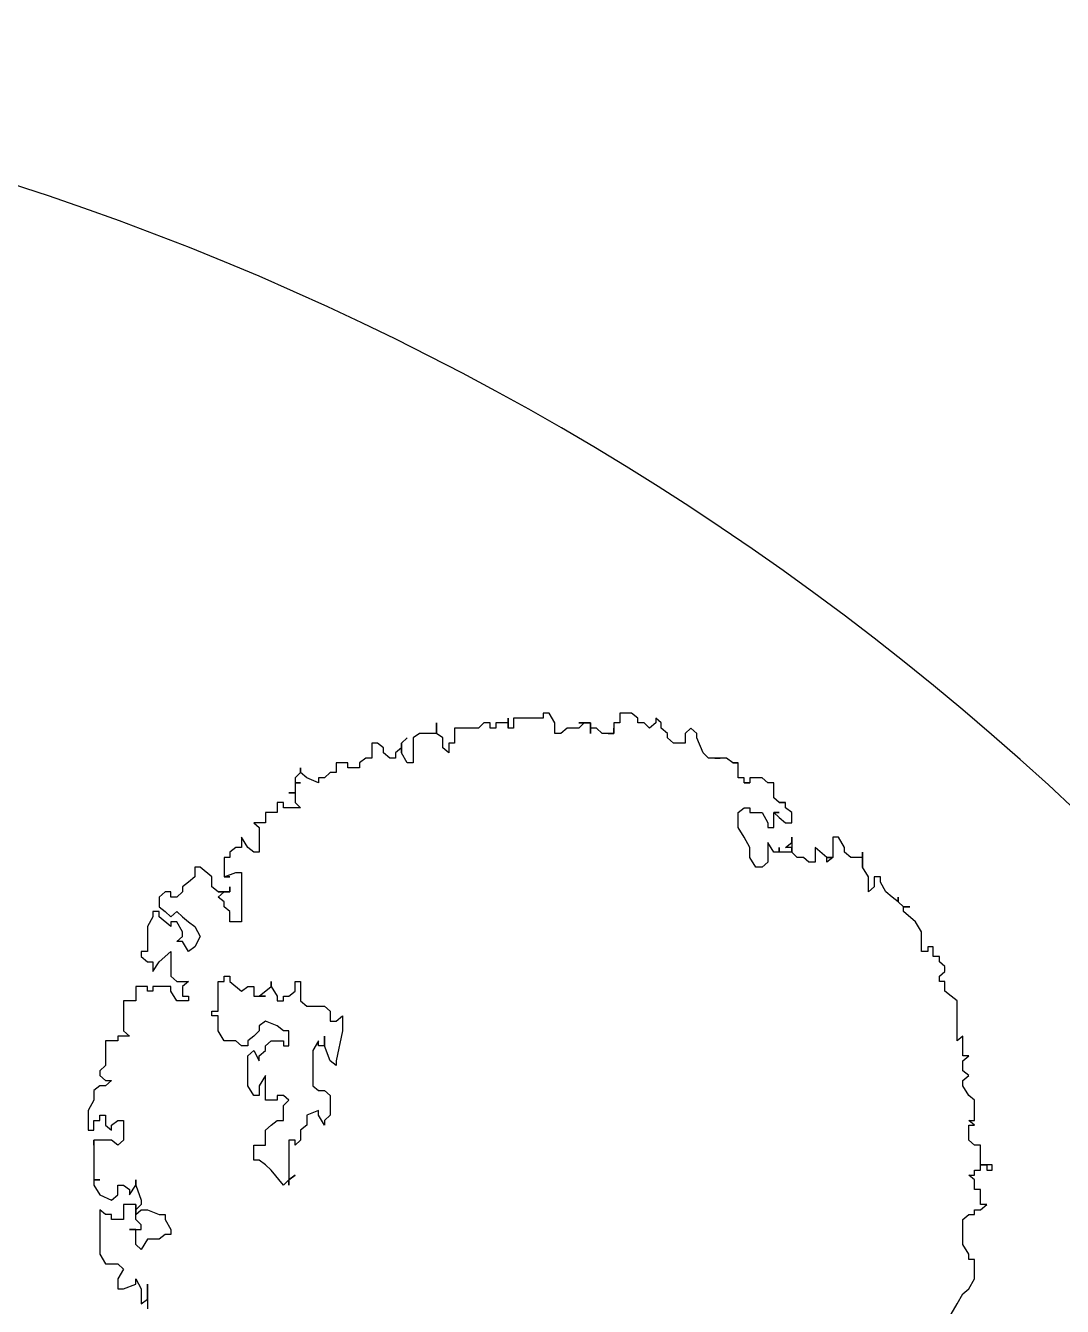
# Model space of a CAD drawing. Extents: x -30 to 1202, y 231 to 898.
# Drawn here: x 427.28 to 431.64, y 435.57 to 440.96 of the extents above; entities that cross this region are included whole.
import ezdxf

# ---------------------------------------------------------------- set-up
doc = ezdxf.new("R2010")
doc.units = 0
doc.header["$LTSCALE"] = 0.04
doc.layers.get('0').update_dxf_attribs({"linetype": 'CONTINUOUS'})
for name, color, linetype in [('CONTORXXNP----00', 255, 'CONTINUOUS'), ('PISO', 1, 'CONTINUOUS'), ('PISOS', 1, 'CONTINUOUS')]:
    doc.layers.add(name, color=color, linetype=linetype)
doc.styles.get("Standard").update_dxf_attribs({"font": 'romans.shx'})

# ---------------------------------------------------------------- blocks, each defined once
blk = doc.blocks.new('ARB3')
at = {"color": 0}
for p, q in [((0.0136, 0.4913), (0.0078, 0.4913)), ((0.0078, 0.4913), (0.0078, 0.4852)), ((0.0136, 0.4852), (0.0136, 0.4913)), ((0.0078, 0.4782), (-0.0142, 0.4782)), ((-0.0142, 0.4782), (-0.0142, 0.4713)), ((0.0078, 0.4852), (0.0078, 0.4782)), ((0.0078, 0.4782), (0.0078, 0.4852)), ((0.0078, 0.4852), (0.0136, 0.4852)), ((0.0078, 0.4852), (0.0136, 0.4852)), ((0.0136, 0.4782), (0.0078, 0.4782)), ((0.0136, 0.4713), (0.0136, 0.4782)), ((0.0523, 0.4782), (0.0355, 0.4782)), ((0.0355, 0.4782), (0.0355, 0.4713)), ((0.0581, 0.4782), (0.0523, 0.4852)), ((0.0523, 0.4852), (0.0523, 0.4782)), ((0.0581, 0.4713), (0.0581, 0.4782)), ((-0.1085, 0.4583), (-0.1143, 0.4652)), ((-0.1143, 0.4652), (-0.1143, 0.4583)), ((-0.0924, 0.4652), (-0.0975, 0.4583)), ((-0.0866, 0.4583), (-0.0924, 0.4652)), ((-0.0698, 0.4652), (-0.0807, 0.4583)), ((-0.0646, 0.4713), (-0.0698, 0.4652)), ((-0.042, 0.4713), (-0.0646, 0.4713)), ((-0.0368, 0.4713), (-0.042, 0.4652)), ((-0.042, 0.4652), (-0.042, 0.4713)), ((-0.0368, 0.4652), (-0.0368, 0.4713)), ((-0.02, 0.4652), (-0.0368, 0.4652)), ((-0.0142, 0.4713), (-0.02, 0.4652)), ((0.0194, 0.4713), (0.0136, 0.4713)), ((0.0245, 0.4713), (0.0194, 0.4652)), ((0.0194, 0.4652), (0.0194, 0.4713)), ((0.0355, 0.4713), (0.0245, 0.4713)), ((0.0633, 0.4713), (0.0581, 0.4713)), ((0.0633, 0.4652), (0.0633, 0.4713)), ((0.0691, 0.4583), (0.0633, 0.4652)), ((0.1079, 0.4652), (0.0969, 0.4583)), ((0.1137, 0.4652), (0.1079, 0.4652)), ((0.1356, 0.4713), (0.1137, 0.4713)), ((0.1137, 0.4713), (0.1137, 0.4652)), ((0.1466, 0.4652), (0.1356, 0.4713)), ((0.1524, 0.4583), (0.1466, 0.4652)), ((-0.1809, 0.4452), (-0.1867, 0.4383)), ((-0.1757, 0.4521), (-0.1809, 0.4452)), ((-0.1311, 0.4521), (-0.1757, 0.4521)), ((-0.1143, 0.4583), (-0.1363, 0.4583)), ((-0.1363, 0.4583), (-0.1311, 0.4521)), ((-0.0975, 0.4583), (-0.1085, 0.4583)), ((-0.0807, 0.4583), (-0.0866, 0.4583)), ((0.0969, 0.4583), (0.0691, 0.4583)), ((0.1634, 0.4521), (0.1524, 0.4583)), ((0.175, 0.4452), (0.1634, 0.4521)), ((-0.2196, 0.4321), (-0.2254, 0.4321)), ((-0.2254, 0.4321), (-0.2254, 0.4252)), ((-0.2144, 0.4383), (-0.2196, 0.4321)), ((-0.2086, 0.4383), (-0.2144, 0.4383)), ((-0.2035, 0.4321), (-0.2086, 0.4383)), ((-0.1976, 0.4321), (-0.2035, 0.4321)), ((-0.1867, 0.4383), (-0.1976, 0.4383)), ((-0.1976, 0.4383), (-0.1976, 0.4321)), ((-0.2254, 0.4252), (-0.2364, 0.4252)), ((-0.2364, 0.4252), (-0.2364, 0.419)), ((-0.2364, 0.419), (-0.2312, 0.419)), ((-0.2312, 0.419), (-0.2312, 0.4121)), ((-0.2642, 0.4052), (-0.2758, 0.3921)), ((-0.2532, 0.4121), (-0.2642, 0.4052)), ((-0.2312, 0.4121), (-0.2532, 0.4121)), ((-0.281, 0.3921), (-0.2868, 0.386)), ((-0.281, 0.3921), (-0.281, 0.399)), ((-0.281, 0.399), (-0.281, 0.3921)), ((-0.2758, 0.3921), (-0.281, 0.3921)), ((-0.2919, 0.3791), (-0.2978, 0.3721)), ((-0.2868, 0.386), (-0.2919, 0.386)), ((-0.2919, 0.386), (-0.2868, 0.386)), ((-0.2868, 0.386), (-0.2919, 0.3791)), ((-0.3087, 0.366), (-0.3146, 0.366)), ((-0.3146, 0.366), (-0.3146, 0.3591)), ((-0.3146, 0.3591), (-0.3036, 0.3591)), ((-0.2978, 0.3721), (-0.3087, 0.366)), ((-0.3036, 0.3591), (-0.2978, 0.3529)), ((-0.3255, 0.346), (-0.3423, 0.346)), ((-0.3423, 0.346), (-0.3365, 0.346)), ((-0.3365, 0.346), (-0.3365, 0.3329)), ((-0.3146, 0.3529), (-0.3255, 0.346)), ((-0.2978, 0.3529), (-0.3146, 0.3529)), ((-0.3365, 0.3329), (-0.3423, 0.326)), ((-0.3475, 0.326), (-0.3591, 0.3191)), ((-0.3591, 0.3191), (-0.3591, 0.3129)), ((-0.3423, 0.326), (-0.3475, 0.326)), ((-0.3591, 0.3129), (-0.3365, 0.3129)), ((-0.3365, 0.306), (-0.3475, 0.2929)), ((-0.3365, 0.3129), (-0.3365, 0.306)), ((-0.3365, 0.306), (-0.3365, 0.3129)), ((-0.3365, 0.3129), (-0.3313, 0.306)), ((-0.3313, 0.306), (-0.3365, 0.306)), ((-0.3475, 0.2929), (-0.3313, 0.2929)), ((-0.3313, 0.2929), (-0.3313, 0.286)), ((-0.3365, 0.2729), (-0.3423, 0.2668)), ((-0.3313, 0.286), (-0.3365, 0.2799)), ((-0.3365, 0.2799), (-0.3365, 0.2729)), ((-0.3921, 0.2599), (-0.3979, 0.2599)), ((-0.3979, 0.2599), (-0.3979, 0.2529)), ((-0.3979, 0.2529), (-0.3979, 0.2599)), ((-0.3979, 0.2599), (-0.3979, 0.2529)), ((-0.3869, 0.2668), (-0.3921, 0.2599)), ((-0.3753, 0.2668), (-0.3869, 0.2668)), ((-0.3811, 0.2529), (-0.3753, 0.2599)), ((-0.3753, 0.2599), (-0.3753, 0.2668)), ((-0.3533, 0.2668), (-0.3591, 0.2668)), ((-0.3591, 0.2668), (-0.3423, 0.2668)), ((-0.3475, 0.2599), (-0.3533, 0.2668)), ((-0.3423, 0.2668), (-0.3475, 0.2668)), ((-0.3475, 0.2668), (-0.3475, 0.2599)), ((-0.3423, 0.2668), (-0.3423, 0.2529)), ((-0.403, 0.2468), (-0.4198, 0.2468)), ((-0.4198, 0.2468), (-0.4198, 0.2399)), ((-0.3979, 0.2529), (-0.403, 0.2468)), ((-0.3869, 0.2468), (-0.3869, 0.2529)), ((-0.3869, 0.2529), (-0.3869, 0.2468)), ((-0.3869, 0.2468), (-0.3811, 0.2529)), ((-0.3701, 0.2468), (-0.3869, 0.2468)), ((-0.3701, 0.2399), (-0.3701, 0.2468)), ((-0.3423, 0.2468), (-0.3533, 0.2399)), ((-0.3423, 0.2529), (-0.3475, 0.2529)), ((-0.3475, 0.2529), (-0.3423, 0.2529)), ((-0.3423, 0.2529), (-0.3423, 0.2468)), ((-0.4198, 0.2399), (-0.4256, 0.2337)), ((-0.4256, 0.2337), (-0.4256, 0.2199)), ((-0.3869, 0.2337), (-0.3753, 0.2399)), ((-0.3869, 0.2199), (-0.3869, 0.2337)), ((-0.3753, 0.2399), (-0.3701, 0.2399)), ((-0.3533, 0.2399), (-0.3313, 0.2399)), ((-0.3313, 0.2399), (-0.3255, 0.2337)), ((-0.3255, 0.2337), (-0.3255, 0.2268)), ((-0.4256, 0.2199), (-0.4198, 0.2199)), ((-0.4198, 0.2199), (-0.4198, 0.2137)), ((-0.4198, 0.2137), (-0.4198, 0.2199)), ((-0.4198, 0.2199), (-0.4198, 0.2137)), ((-0.3921, 0.2137), (-0.3921, 0.2199)), ((-0.3921, 0.2199), (-0.3869, 0.2199)), ((-0.3475, 0.2199), (-0.3591, 0.2137)), ((-0.3365, 0.2199), (-0.3475, 0.2199)), ((-0.3255, 0.2268), (-0.3365, 0.2199)), ((-0.4256, 0.2068), (-0.4424, 0.2068)), ((-0.4424, 0.2068), (-0.4424, 0.2007)), ((-0.4424, 0.2007), (-0.4424, 0.2068)), ((-0.4424, 0.2068), (-0.4424, 0.2007)), ((-0.4198, 0.2137), (-0.4256, 0.2137)), ((-0.4256, 0.2137), (-0.4256, 0.2068)), ((-0.3869, 0.2068), (-0.3921, 0.2137)), ((-0.3701, 0.2068), (-0.3869, 0.2068)), ((-0.3591, 0.2137), (-0.3701, 0.2068)), ((-0.4424, 0.2007), (-0.4476, 0.1937)), ((-0.4476, 0.1937), (-0.4476, 0.1807)), ((-0.4476, 0.1807), (-0.4476, 0.1868)), ((-0.4476, 0.1868), (-0.4476, 0.1737)), ((-0.4476, 0.1737), (-0.4534, 0.1676)), ((-0.4754, 0.1607), (-0.4812, 0.1537)), ((-0.4702, 0.1607), (-0.4754, 0.1607)), ((-0.4534, 0.1676), (-0.4702, 0.1607)), ((-0.4812, 0.1537), (-0.4754, 0.1476)), ((-0.4754, 0.1476), (-0.4644, 0.1476)), ((-0.4644, 0.1476), (-0.4644, 0.1345)), ((-0.4644, 0.1345), (-0.4702, 0.1276)), ((-0.487, 0.1207), (-0.4922, 0.1145)), ((-0.4812, 0.1207), (-0.487, 0.1207)), ((-0.4754, 0.1276), (-0.4812, 0.1207)), ((-0.4702, 0.1276), (-0.4754, 0.1276)), ((-0.4922, 0.1145), (-0.487, 0.1145)), ((-0.487, 0.1145), (-0.4812, 0.1076)), ((-0.4812, 0.1076), (-0.487, 0.1015)), ((-0.487, 0.1015), (-0.487, 0.0945)), ((-0.487, 0.0945), (-0.4922, 0.0945)), ((-0.498, 0.0745), (-0.487, 0.0745)), ((-0.487, 0.0745), (-0.487, 0.0676)), ((-0.487, 0.0676), (-0.4754, 0.0676)), ((-0.4754, 0.0676), (-0.4812, 0.0676)), ((-0.4812, 0.0676), (-0.4754, 0.0676)), ((-0.4754, 0.0676), (-0.4754, 0.0615)), ((-0.4754, 0.0615), (-0.4754, 0.0676)), ((-0.4754, 0.0676), (-0.4754, 0.0546)), ((-0.4754, 0.0546), (-0.4812, 0.0484)), ((-0.4812, 0.0484), (-0.4812, 0.0415)), ((-0.4754, 0.0415), (-0.487, 0.0415)), ((-0.487, 0.0415), (-0.487, 0.0284)), ((-0.487, 0.0284), (-0.487, 0.0346)), ((-0.487, 0.0346), (-0.4812, 0.0284)), ((-0.4812, 0.0415), (-0.4754, 0.0415)), ((-0.4812, 0.0284), (-0.4812, 0.0153)), ((-0.4812, 0.0153), (-0.4754, 0.0084)), ((-0.487, 0.0015), (-0.498, -0.0047)), ((-0.4754, 0.0015), (-0.487, 0.0015)), ((-0.4754, 0.0084), (-0.4754, 0.0015)), ((-0.4922, -0.0446), (-0.4812, -0.0446)), ((-0.4812, -0.0508), (-0.4922, -0.0508)), ((-0.4922, -0.0508), (-0.487, -0.0508)), ((-0.487, -0.0508), (-0.487, -0.0646)), ((-0.4812, -0.0446), (-0.4812, -0.0508)), ((-0.487, -0.0646), (-0.4812, -0.0646)), ((-0.4812, -0.0708), (-0.487, -0.0708)), ((-0.487, -0.0708), (-0.487, -0.0777)), ((-0.4812, -0.0646), (-0.4812, -0.0708)), ((-0.487, -0.0777), (-0.4812, -0.0839)), ((-0.4812, -0.0839), (-0.4812, -0.1108)), ((-0.4812, -0.1108), (-0.4644, -0.1108)), ((-0.4644, -0.1108), (-0.4644, -0.1169)), ((-0.4702, -0.1238), (-0.4754, -0.1308)), ((-0.4592, -0.1238), (-0.4702, -0.1238)), ((-0.4644, -0.1169), (-0.4534, -0.1169)), ((-0.4534, -0.1169), (-0.4592, -0.1238)), ((-0.4754, -0.1308), (-0.487, -0.1308)), ((-0.487, -0.1308), (-0.4754, -0.1308)), ((-0.4754, -0.1308), (-0.4754, -0.15)), ((-0.4754, -0.15), (-0.4702, -0.1569)), ((-0.4702, -0.1569), (-0.4424, -0.1569)), ((-0.4424, -0.1569), (-0.4424, -0.1638)), ((-0.4644, -0.17), (-0.4702, -0.1638)), ((-0.4702, -0.1638), (-0.4644, -0.17)), ((-0.4534, -0.17), (-0.4644, -0.17)), ((-0.4644, -0.17), (-0.4592, -0.17)), ((-0.4592, -0.17), (-0.4534, -0.1769)), ((-0.4424, -0.1638), (-0.4534, -0.17)), ((-0.4534, -0.1769), (-0.4476, -0.1769)), ((-0.4476, -0.1831), (-0.4534, -0.19)), ((-0.4476, -0.1769), (-0.4476, -0.1831)), ((-0.4592, -0.19), (-0.4644, -0.1969)), ((-0.4644, -0.1969), (-0.4644, -0.2031)), ((-0.4534, -0.19), (-0.4592, -0.19)), ((-0.4644, -0.2031), (-0.4476, -0.2031)), ((-0.4476, -0.2031), (-0.4476, -0.21)), ((-0.4476, -0.21), (-0.4424, -0.2169)), ((-0.4424, -0.2169), (-0.4366, -0.2169)), ((-0.4366, -0.2169), (-0.4366, -0.23)), ((-0.4366, -0.23), (-0.4424, -0.23)), ((-0.4424, -0.23), (-0.4424, -0.243)), ((-0.4424, -0.243), (-0.4315, -0.243)), ((-0.4315, -0.243), (-0.4315, -0.25)), ((-0.1531, -0.243), (-0.1589, -0.2361)), ((-0.1589, -0.2361), (-0.1421, -0.2361)), ((-0.1531, -0.25), (-0.1531, -0.243)), ((-0.1421, -0.2361), (-0.1085, -0.243)), ((-0.1085, -0.243), (-0.1033, -0.243)), ((-0.1033, -0.243), (-0.1085, -0.25)), ((-0.4315, -0.25), (-0.4256, -0.2561)), ((-0.4256, -0.2561), (-0.4256, -0.263)), ((-0.1699, -0.2561), (-0.1641, -0.25)), ((-0.1699, -0.2761), (-0.1699, -0.2561)), ((-0.1641, -0.25), (-0.1531, -0.25)), ((-0.1253, -0.2561), (-0.1363, -0.2561)), ((-0.1363, -0.2561), (-0.1253, -0.2561)), ((-0.1085, -0.25), (-0.1253, -0.2561)), ((-0.1253, -0.2561), (-0.1253, -0.263)), ((-0.0756, -0.2561), (-0.0698, -0.25)), ((-0.0756, -0.263), (-0.0756, -0.2561)), ((-0.0698, -0.25), (-0.0478, -0.25)), ((-0.0478, -0.25), (-0.042, -0.2561)), ((-0.0368, -0.2561), (-0.0478, -0.263)), ((-0.042, -0.2561), (-0.0368, -0.2561)), ((-0.4256, -0.263), (-0.4198, -0.263)), ((-0.4198, -0.263), (-0.4256, -0.2761)), ((-0.1253, -0.263), (-0.1311, -0.263)), ((-0.1311, -0.263), (-0.1201, -0.2692)), ((-0.1201, -0.2692), (-0.0807, -0.2692)), ((-0.0807, -0.2692), (-0.0756, -0.263)), ((-0.0478, -0.263), (-0.053, -0.263)), ((-0.053, -0.263), (-0.0478, -0.2761)), ((-0.4315, -0.283), (-0.4366, -0.283)), ((-0.4366, -0.283), (-0.4315, -0.283)), ((-0.4256, -0.2761), (-0.4315, -0.283)), ((-0.4315, -0.283), (-0.4256, -0.2892)), ((-0.4198, -0.2892), (-0.4198, -0.283)), ((-0.4198, -0.283), (-0.4198, -0.2892)), ((-0.3979, -0.2892), (-0.3921, -0.283)), ((-0.3921, -0.283), (-0.3921, -0.3022)), ((-0.1976, -0.2892), (-0.1976, -0.283)), ((-0.1976, -0.283), (-0.1757, -0.283)), ((-0.1757, -0.283), (-0.1699, -0.2761)), ((-0.0478, -0.2761), (-0.0368, -0.2761)), ((-0.0368, -0.2761), (-0.031, -0.283)), ((-0.031, -0.283), (-0.02, -0.283)), ((-0.02, -0.283), (-0.0142, -0.2892)), ((-0.4256, -0.2892), (-0.4198, -0.2892)), ((-0.4198, -0.2892), (-0.4089, -0.2892)), ((-0.4089, -0.2892), (-0.4089, -0.2961)), ((-0.4089, -0.2961), (-0.4089, -0.2892)), ((-0.4089, -0.2892), (-0.3979, -0.2892)), ((-0.1867, -0.2892), (-0.1976, -0.2892)), ((-0.1809, -0.2961), (-0.1867, -0.2892)), ((-0.1809, -0.3022), (-0.1809, -0.2961)), ((-0.1253, -0.2961), (-0.1421, -0.2961)), ((-0.1421, -0.2961), (-0.1421, -0.3022)), ((-0.1253, -0.3022), (-0.1253, -0.2961)), ((-0.0646, -0.2961), (-0.0698, -0.3022)), ((-0.0588, -0.3022), (-0.0646, -0.2961)), ((-0.0142, -0.2892), (-0.02, -0.2892)), ((-0.02, -0.2892), (-0.02, -0.2961)), ((-0.02, -0.2961), (0.0304, -0.2961)), ((0.0245, -0.2961), (0.0194, -0.2892)), ((0.0194, -0.2892), (0.0245, -0.2961)), ((0.0304, -0.2961), (0.0245, -0.2961)), ((0.0245, -0.2961), (0.0304, -0.3022)), ((-0.3921, -0.3022), (-0.3979, -0.3022)), ((-0.3979, -0.3022), (-0.3979, -0.3092)), ((-0.3979, -0.3092), (-0.3869, -0.3092)), ((-0.3869, -0.3092), (-0.3869, -0.3222)), ((-0.1918, -0.3161), (-0.1809, -0.3092)), ((-0.1757, -0.3022), (-0.1809, -0.3022)), ((-0.1809, -0.3092), (-0.1757, -0.3092)), ((-0.1757, -0.3092), (-0.1757, -0.3022)), ((-0.1479, -0.3092), (-0.1531, -0.3222)), ((-0.1421, -0.3022), (-0.1479, -0.3092)), ((-0.1311, -0.3161), (-0.1311, -0.3022)), ((-0.1311, -0.3022), (-0.1253, -0.3022)), ((-0.0698, -0.3022), (-0.0698, -0.3092)), ((-0.0698, -0.3092), (-0.0646, -0.3092)), ((-0.0646, -0.3092), (-0.0646, -0.3222)), ((-0.042, -0.3022), (-0.0588, -0.3022)), ((-0.042, -0.3092), (-0.042, -0.3022)), ((-0.0368, -0.3161), (-0.042, -0.3092)), ((0.0304, -0.3022), (0.0136, -0.3161)), ((-0.3869, -0.3222), (-0.3753, -0.3222)), ((-0.3753, -0.3222), (-0.3753, -0.3353)), ((-0.3753, -0.3353), (-0.3701, -0.3292)), ((-0.3701, -0.3292), (-0.3423, -0.3292)), ((-0.3423, -0.3292), (-0.3423, -0.3353)), ((-0.1918, -0.3161), (-0.1976, -0.3161)), ((-0.1976, -0.3161), (-0.1918, -0.3161)), ((-0.1809, -0.3292), (-0.1918, -0.3161)), ((-0.1809, -0.3353), (-0.1809, -0.3222)), ((-0.1809, -0.3222), (-0.1809, -0.3292)), ((-0.1809, -0.3292), (-0.1809, -0.3222)), ((-0.1809, -0.3222), (-0.1809, -0.3292)), ((-0.1531, -0.3222), (-0.1479, -0.3292)), ((-0.1479, -0.3292), (-0.1421, -0.3292)), ((-0.1421, -0.3292), (-0.1363, -0.3353)), ((-0.1253, -0.3222), (-0.1311, -0.3161)), ((-0.1201, -0.3222), (-0.1253, -0.3222)), ((-0.1143, -0.3292), (-0.1201, -0.3222)), ((-0.1201, -0.3353), (-0.1085, -0.3292)), ((-0.1085, -0.3292), (-0.1143, -0.3292)), ((-0.0646, -0.3222), (-0.0924, -0.3222)), ((-0.0924, -0.3222), (-0.0807, -0.3292)), ((-0.0807, -0.3292), (-0.0698, -0.3292)), ((-0.0698, -0.3292), (-0.0698, -0.3353)), ((-0.031, -0.3222), (-0.0368, -0.3161)), ((-0.0142, -0.3222), (-0.031, -0.3222)), ((-0.0142, -0.3353), (-0.0142, -0.3222)), ((0.0078, -0.3222), (0.0026, -0.3292)), ((0.0026, -0.3292), (0.0026, -0.3353)), ((0.0136, -0.3161), (0.0078, -0.3222)), ((-0.3475, -0.3422), (-0.3591, -0.3492)), ((-0.3423, -0.3353), (-0.3475, -0.3422)), ((-0.1918, -0.3422), (-0.1918, -0.3353)), ((-0.1918, -0.3353), (-0.1809, -0.3353)), ((-0.1867, -0.3492), (-0.1918, -0.3422)), ((-0.1363, -0.3353), (-0.1311, -0.3422)), ((-0.1311, -0.3422), (-0.1253, -0.3422)), ((-0.1253, -0.3422), (-0.1253, -0.3492)), ((-0.1143, -0.3422), (-0.1201, -0.3353)), ((-0.0807, -0.3422), (-0.1143, -0.3422)), ((-0.0698, -0.3353), (-0.0807, -0.3422)), ((0.0026, -0.3353), (-0.0142, -0.3353)), ((-0.3591, -0.3492), (-0.3475, -0.3492)), ((-0.3475, -0.3492), (-0.3475, -0.3553)), ((-0.3475, -0.3553), (-0.3423, -0.3622)), ((-0.3197, -0.3553), (-0.3197, -0.3492)), ((-0.3197, -0.3492), (-0.2642, -0.3492)), ((-0.3146, -0.3684), (-0.3197, -0.3553)), ((-0.2642, -0.3492), (-0.2642, -0.3622)), ((-0.1976, -0.3622), (-0.1867, -0.3492)), ((-0.1253, -0.3492), (-0.1311, -0.3553)), ((-0.1311, -0.3553), (-0.1311, -0.3684)), ((-0.3423, -0.3622), (-0.3365, -0.3622)), ((-0.3365, -0.3622), (-0.3365, -0.3684)), ((-0.3365, -0.3684), (-0.3146, -0.3684)), ((-0.3146, -0.3684), (-0.3146, -0.3622)), ((-0.3146, -0.3622), (-0.3146, -0.3684)), ((-0.2978, -0.3622), (-0.3036, -0.3622)), ((-0.3036, -0.3622), (-0.2978, -0.3622)), ((-0.2978, -0.3684), (-0.2978, -0.3622)), ((-0.2978, -0.3622), (-0.2978, -0.3753)), ((-0.2919, -0.3753), (-0.2978, -0.3684)), ((-0.2868, -0.3684), (-0.2919, -0.3753)), ((-0.281, -0.3684), (-0.2868, -0.3684)), ((-0.2758, -0.3622), (-0.281, -0.3684)), ((-0.2642, -0.3622), (-0.2758, -0.3622)), ((-0.2035, -0.3684), (-0.2035, -0.3622)), ((-0.2035, -0.3622), (-0.1976, -0.3622)), ((-0.1976, -0.3684), (-0.2035, -0.3684)), ((-0.1976, -0.3753), (-0.1976, -0.3684)), ((-0.1311, -0.3684), (-0.1421, -0.3753)), ((-0.3146, -0.3822), (-0.3255, -0.3953)), ((-0.3036, -0.3822), (-0.3146, -0.3822)), ((-0.2978, -0.3753), (-0.3036, -0.3822)), ((-0.1641, -0.3753), (-0.1976, -0.3753)), ((-0.1641, -0.3822), (-0.1641, -0.3753)), ((-0.1589, -0.3822), (-0.1641, -0.3822)), ((-0.1421, -0.3753), (-0.1589, -0.3753)), ((-0.1589, -0.3753), (-0.1589, -0.3822)), ((-0.3255, -0.3953), (-0.3255, -0.4014)), ((-0.3255, -0.4014), (-0.3146, -0.4014)), ((-0.3146, -0.4014), (-0.3087, -0.4084)), ((-0.2642, -0.4084), (-0.259, -0.4014)), ((-0.259, -0.4014), (-0.248, -0.3953)), ((-0.248, -0.3953), (-0.2364, -0.4014)), ((-0.2364, -0.4014), (-0.2312, -0.4084)), ((-0.3087, -0.4084), (-0.3036, -0.4153)), ((-0.3036, -0.4153), (-0.2978, -0.4153)), ((-0.2978, -0.4153), (-0.2919, -0.4214)), ((-0.2758, -0.4214), (-0.27, -0.4153)), ((-0.27, -0.4153), (-0.2642, -0.4084)), ((-0.2532, -0.4153), (-0.2642, -0.4214)), ((-0.248, -0.4153), (-0.2532, -0.4153)), ((-0.2422, -0.4214), (-0.248, -0.4153)), ((-0.2312, -0.4084), (-0.2422, -0.4153)), ((-0.2422, -0.4153), (-0.2422, -0.4214)), ((-0.1976, -0.4214), (-0.1976, -0.4084)), ((-0.1976, -0.4084), (-0.1918, -0.4153)), ((-0.1918, -0.4153), (-0.1809, -0.4153)), ((-0.1809, -0.4153), (-0.1809, -0.4084)), ((-0.1809, -0.4084), (-0.1757, -0.4084)), ((-0.1757, -0.4084), (-0.1757, -0.4214)), ((-0.2919, -0.4284), (-0.2978, -0.4284)), ((-0.2978, -0.4284), (-0.2978, -0.4345)), ((-0.2919, -0.4214), (-0.2919, -0.4284)), ((-0.27, -0.4284), (-0.2758, -0.4214)), ((-0.2758, -0.4345), (-0.27, -0.4284)), ((-0.259, -0.4284), (-0.27, -0.4414)), ((-0.2642, -0.4214), (-0.2642, -0.4284)), ((-0.2642, -0.4284), (-0.259, -0.4284)), ((-0.2196, -0.4414), (-0.2312, -0.4284)), ((-0.2312, -0.4284), (-0.2035, -0.4284)), ((-0.2035, -0.4284), (-0.1976, -0.4214)), ((-0.1867, -0.4284), (-0.1918, -0.4284)), ((-0.1918, -0.4284), (-0.1918, -0.4484)), ((-0.1757, -0.4214), (-0.1867, -0.4284)), ((0.0691, -0.4345), (0.0801, -0.4284)), ((0.0801, -0.4284), (0.0859, -0.4284)), ((0.0859, -0.4284), (0.0859, -0.4345)), ((-0.2978, -0.4345), (-0.2919, -0.4414)), ((-0.2919, -0.4414), (-0.281, -0.4414)), ((-0.281, -0.4414), (-0.2758, -0.4345)), ((-0.27, -0.4414), (-0.2758, -0.4414)), ((-0.2758, -0.4414), (-0.2758, -0.4484)), ((-0.2086, -0.4484), (-0.2196, -0.4414)), ((0.0581, -0.4545), (0.0633, -0.4414)), ((0.0633, -0.4414), (0.0633, -0.4345)), ((0.0633, -0.4345), (0.0691, -0.4345)), ((0.0859, -0.4345), (0.0911, -0.4414)), ((0.0911, -0.4414), (0.0911, -0.4545)), ((-0.2758, -0.4484), (-0.27, -0.4484)), ((-0.27, -0.4484), (-0.259, -0.4545)), ((-0.259, -0.4545), (-0.2312, -0.4545)), ((-0.2312, -0.4545), (-0.2312, -0.4614)), ((-0.2254, -0.4614), (-0.2196, -0.4545)), ((-0.2196, -0.4545), (-0.2196, -0.4484)), ((-0.2196, -0.4484), (-0.2086, -0.4484)), ((-0.1918, -0.4484), (-0.1867, -0.4484)), ((-0.1867, -0.4545), (-0.1918, -0.4545)), ((-0.1918, -0.4545), (-0.1918, -0.4676)), ((-0.1867, -0.4484), (-0.1867, -0.4545)), ((0.0581, -0.4614), (0.0581, -0.4545)), ((0.0911, -0.4545), (0.1027, -0.4614)), ((0.1582, -0.4545), (0.1415, -0.4545)), ((0.1415, -0.4545), (0.1692, -0.4545)), ((0.1634, -0.4614), (0.1582, -0.4545)), ((-0.2312, -0.4614), (-0.2254, -0.4614)), ((-0.1918, -0.4676), (-0.1757, -0.4676)), ((-0.1757, -0.4676), (-0.1757, -0.4814)), ((0.0304, -0.4676), (0.0245, -0.4676)), ((0.0245, -0.4676), (0.0304, -0.4676)), ((0.0304, -0.4676), (0.0472, -0.4614)), ((0.0413, -0.4745), (0.0304, -0.4676)), ((0.0472, -0.4614), (0.0523, -0.4614)), ((0.0523, -0.4614), (0.0581, -0.4676)), ((0.0691, -0.4676), (0.0523, -0.4676)), ((0.0523, -0.4676), (0.0523, -0.4814)), ((0.0633, -0.4676), (0.0581, -0.4614)), ((0.0581, -0.4676), (0.0633, -0.4676)), ((0.0749, -0.4614), (0.0691, -0.4676)), ((0.0801, -0.4614), (0.0749, -0.4614)), ((0.0801, -0.4745), (0.0801, -0.4614)), ((0.0969, -0.4676), (0.0801, -0.4676)), ((0.0801, -0.4676), (0.0801, -0.4745)), ((0.1027, -0.4614), (0.0969, -0.4676)), ((0.1356, -0.4676), (0.1466, -0.4614)), ((0.1415, -0.4676), (0.1356, -0.4676)), ((0.1466, -0.4814), (0.1415, -0.4676)), ((0.1466, -0.4614), (0.1634, -0.4614)), ((-0.1757, -0.4814), (-0.1421, -0.4814)), ((-0.1421, -0.4814), (-0.1363, -0.4745)), ((-0.1363, -0.4745), (-0.1363, -0.4876)), ((-0.1363, -0.4876), (-0.1311, -0.4876)), ((-0.1311, -0.4876), (-0.1311, -0.5014)), ((-0.042, -0.4876), (-0.042, -0.4814)), ((-0.042, -0.4814), (-0.02, -0.4814)), ((-0.0368, -0.4945), (-0.042, -0.4876)), ((-0.02, -0.4814), (-0.0142, -0.4876)), ((-0.0142, -0.4876), (-0.02, -0.4945)), ((0.0304, -0.4814), (0.0355, -0.4745)), ((0.0304, -0.4876), (0.0304, -0.4814)), ((0.0413, -0.4876), (0.0304, -0.4876)), ((0.0355, -0.4745), (0.0413, -0.4745)), ((0.0472, -0.4945), (0.0413, -0.4876)), ((0.0523, -0.4814), (0.0691, -0.4814)), ((0.0691, -0.4814), (0.0691, -0.4945)), ((0.1188, -0.4876), (0.1247, -0.4814)), ((0.1188, -0.5014), (0.1188, -0.4876)), ((0.1247, -0.4814), (0.1356, -0.4876)), ((0.1356, -0.4876), (0.1466, -0.4876)), ((0.1466, -0.4876), (0.1466, -0.4814)), ((-0.1311, -0.5014), (-0.1033, -0.5014)), ((-0.1033, -0.5014), (-0.0975, -0.5076)), ((-0.0924, -0.5076), (-0.0866, -0.5014)), ((-0.0866, -0.5014), (-0.0866, -0.4945)), ((-0.0866, -0.4945), (-0.0807, -0.5014)), ((-0.0807, -0.5014), (-0.0807, -0.5076)), ((-0.0478, -0.5076), (-0.0478, -0.5014)), ((-0.0478, -0.5014), (-0.0368, -0.5014)), ((-0.0368, -0.5014), (-0.031, -0.4945)), ((-0.031, -0.4945), (-0.0368, -0.4945)), ((-0.02, -0.4945), (-0.02, -0.5145)), ((0.0413, -0.5076), (0.0472, -0.4945)), ((0.0633, -0.5014), (0.0581, -0.5076)), ((0.0691, -0.4945), (0.0633, -0.4945)), ((0.0633, -0.4945), (0.0633, -0.5014)), ((0.1079, -0.5076), (0.1188, -0.5014)), ((-0.0975, -0.5076), (-0.0924, -0.5076)), ((-0.0807, -0.5076), (-0.0756, -0.5145)), ((-0.0756, -0.5145), (-0.0646, -0.5145)), ((-0.0646, -0.5145), (-0.053, -0.5206)), ((-0.042, -0.5076), (-0.0478, -0.5076)), ((-0.042, -0.5145), (-0.042, -0.5076)), ((-0.031, -0.5145), (-0.042, -0.5145)), ((-0.031, -0.5206), (-0.031, -0.5145)), ((-0.02, -0.5145), (-0.0142, -0.5145)), ((-0.0142, -0.5145), (-0.02, -0.5145)), ((-0.02, -0.5145), (0.0245, -0.5145)), ((0.0245, -0.5145), (0.0245, -0.5076)), ((0.0245, -0.5076), (0.0245, -0.5145)), ((0.0245, -0.5145), (0.0304, -0.5145)), ((0.0304, -0.5145), (0.0413, -0.5076)), ((0.0581, -0.5076), (0.1079, -0.5076)), ((-0.053, -0.5206), (-0.031, -0.5206))]:
    blk.add_line(p, q, dxfattribs=at)
for p, q in [((-0.4922, 0.0945), (-0.498, 0.0876)), ((-0.498, 0.0876), (-0.498, 0.0745)), ((-0.498, -0.0047), (-0.498, -0.0116)), ((-0.498, -0.0116), (-0.4922, -0.0116)), ((-0.4922, -0.0116), (-0.4922, -0.0446))]:
    blk.add_line(p, q)
at = {"layer": 'CONTORXXNP----00'}
for p, q in [((-0.0142, 0.4782), (-0.0142, 0.4713)), ((0.0078, 0.4782), (-0.0142, 0.4782)), ((0.0136, 0.4782), (0.0078, 0.4782)), ((0.0136, 0.4713), (0.0136, 0.4782)), ((0.0355, 0.4782), (0.0355, 0.4713)), ((0.0523, 0.4782), (0.0355, 0.4782)), ((0.0523, 0.4852), (0.0523, 0.4782)), ((0.0581, 0.4782), (0.0523, 0.4852)), ((0.0581, 0.4713), (0.0581, 0.4782)), ((-0.1143, 0.4652), (-0.1143, 0.4583)), ((-0.1085, 0.4583), (-0.1143, 0.4652)), ((-0.0924, 0.4652), (-0.0975, 0.4583)), ((-0.0866, 0.4583), (-0.0924, 0.4652)), ((-0.0698, 0.4652), (-0.0807, 0.4583)), ((-0.0646, 0.4713), (-0.0698, 0.4652)), ((-0.042, 0.4713), (-0.0646, 0.4713)), ((-0.042, 0.4652), (-0.042, 0.4713)), ((-0.0368, 0.4713), (-0.042, 0.4652)), ((-0.0368, 0.4652), (-0.0368, 0.4713)), ((-0.02, 0.4652), (-0.0368, 0.4652)), ((-0.0142, 0.4713), (-0.02, 0.4652)), ((0.0194, 0.4713), (0.0136, 0.4713)), ((0.0194, 0.4652), (0.0194, 0.4713)), ((0.0245, 0.4713), (0.0194, 0.4652)), ((0.0355, 0.4713), (0.0245, 0.4713)), ((0.0633, 0.4713), (0.0581, 0.4713)), ((0.0633, 0.4652), (0.0633, 0.4713)), ((0.0691, 0.4583), (0.0633, 0.4652)), ((0.1079, 0.4652), (0.0969, 0.4583)), ((0.1137, 0.4652), (0.1079, 0.4652)), ((0.1137, 0.4713), (0.1137, 0.4652)), ((0.1356, 0.4713), (0.1137, 0.4713)), ((0.1466, 0.4652), (0.1356, 0.4713)), ((0.1524, 0.4583), (0.1466, 0.4652)), ((-0.1809, 0.4452), (-0.1867, 0.4383)), ((-0.1757, 0.4521), (-0.1809, 0.4452)), ((-0.1311, 0.4521), (-0.1757, 0.4521)), ((-0.1363, 0.4583), (-0.1311, 0.4521)), ((-0.1143, 0.4583), (-0.1363, 0.4583)), ((-0.0975, 0.4583), (-0.1085, 0.4583)), ((-0.0807, 0.4583), (-0.0866, 0.4583)), ((0.0969, 0.4583), (0.0691, 0.4583)), ((0.1634, 0.4521), (0.1524, 0.4583)), ((0.175, 0.4452), (0.1634, 0.4521)), ((-0.2254, 0.4321), (-0.2254, 0.4252)), ((-0.2196, 0.4321), (-0.2254, 0.4321)), ((-0.2144, 0.4383), (-0.2196, 0.4321)), ((-0.2086, 0.4383), (-0.2144, 0.4383)), ((-0.2035, 0.4321), (-0.2086, 0.4383)), ((-0.1976, 0.4321), (-0.2035, 0.4321)), ((-0.1976, 0.4383), (-0.1976, 0.4321)), ((-0.1867, 0.4383), (-0.1976, 0.4383)), ((-0.2364, 0.4252), (-0.2364, 0.419)), ((-0.2254, 0.4252), (-0.2364, 0.4252)), ((-0.2364, 0.419), (-0.2312, 0.419)), ((-0.2312, 0.419), (-0.2312, 0.4121)), ((-0.2642, 0.4052), (-0.2758, 0.3921)), ((-0.2532, 0.4121), (-0.2642, 0.4052)), ((-0.2312, 0.4121), (-0.2532, 0.4121)), ((-0.281, 0.3921), (-0.2868, 0.386)), ((-0.2758, 0.3921), (-0.281, 0.3921)), ((-0.2919, 0.3791), (-0.2978, 0.3721)), ((-0.2868, 0.386), (-0.2919, 0.3791)), ((-0.3146, 0.366), (-0.3146, 0.3591)), ((-0.3087, 0.366), (-0.3146, 0.366)), ((-0.3146, 0.3591), (-0.3036, 0.3591)), ((-0.2978, 0.3721), (-0.3087, 0.366)), ((-0.3036, 0.3591), (-0.2978, 0.3529)), ((-0.3365, 0.346), (-0.3255, 0.346)), ((-0.3365, 0.346), (-0.3365, 0.3329)), ((-0.3146, 0.3529), (-0.3255, 0.346)), ((-0.2978, 0.3529), (-0.3146, 0.3529)), ((-0.3365, 0.3329), (-0.3423, 0.326)), ((-0.3475, 0.326), (-0.3591, 0.3191)), ((-0.3591, 0.3191), (-0.3591, 0.3129)), ((-0.3423, 0.326), (-0.3475, 0.326)), ((-0.3591, 0.3129), (-0.3365, 0.3129)), ((-0.3365, 0.306), (-0.3475, 0.2929)), ((-0.3365, 0.306), (-0.3365, 0.3129)), ((-0.3365, 0.3129), (-0.3365, 0.306)), ((-0.3475, 0.2929), (-0.3313, 0.2929)), ((-0.3313, 0.2929), (-0.3313, 0.286)), ((-0.3365, 0.2729), (-0.3423, 0.2668)), ((-0.3313, 0.286), (-0.3365, 0.2799)), ((-0.3365, 0.2799), (-0.3365, 0.2729)), ((-0.3979, 0.2599), (-0.3979, 0.2529)), ((-0.3979, 0.2529), (-0.3979, 0.2599)), ((-0.3979, 0.2599), (-0.3979, 0.2529)), ((-0.3921, 0.2599), (-0.3979, 0.2599)), ((-0.3869, 0.2668), (-0.3921, 0.2599)), ((-0.3753, 0.2668), (-0.3869, 0.2668)), ((-0.3811, 0.2529), (-0.3753, 0.2599)), ((-0.3753, 0.2599), (-0.3753, 0.2668)), ((-0.3423, 0.2668), (-0.3423, 0.2529)), ((-0.4198, 0.2468), (-0.4198, 0.2399)), ((-0.403, 0.2468), (-0.4198, 0.2468)), ((-0.3979, 0.2529), (-0.403, 0.2468)), ((-0.3869, 0.2468), (-0.3811, 0.2529)), ((-0.3701, 0.2468), (-0.3869, 0.2468)), ((-0.3701, 0.2399), (-0.3701, 0.2468)), ((-0.3423, 0.2468), (-0.3533, 0.2399)), ((-0.3423, 0.2529), (-0.3423, 0.2468)), ((-0.4198, 0.2399), (-0.4256, 0.2337)), ((-0.4256, 0.2337), (-0.4256, 0.2199)), ((-0.3869, 0.2337), (-0.3753, 0.2399)), ((-0.3869, 0.2199), (-0.3869, 0.2337)), ((-0.3753, 0.2399), (-0.3701, 0.2399)), ((-0.3533, 0.2399), (-0.3313, 0.2399)), ((-0.3313, 0.2399), (-0.3255, 0.2337)), ((-0.3255, 0.2337), (-0.3255, 0.2268)), ((-0.4256, 0.2199), (-0.4198, 0.2199)), ((-0.4198, 0.2199), (-0.4198, 0.2137)), ((-0.4198, 0.2137), (-0.4198, 0.2199)), ((-0.4198, 0.2199), (-0.4198, 0.2137)), ((-0.3921, 0.2199), (-0.3869, 0.2199)), ((-0.3921, 0.2137), (-0.3921, 0.2199)), ((-0.3475, 0.2199), (-0.3591, 0.2137)), ((-0.3365, 0.2199), (-0.3475, 0.2199)), ((-0.3255, 0.2268), (-0.3365, 0.2199)), ((-0.4424, 0.2068), (-0.4424, 0.2007)), ((-0.4424, 0.2007), (-0.4424, 0.2068)), ((-0.4424, 0.2068), (-0.4424, 0.2007)), ((-0.4256, 0.2068), (-0.4424, 0.2068)), ((-0.4256, 0.2137), (-0.4256, 0.2068)), ((-0.4198, 0.2137), (-0.4256, 0.2137)), ((-0.3869, 0.2068), (-0.3921, 0.2137)), ((-0.3701, 0.2068), (-0.3869, 0.2068)), ((-0.3591, 0.2137), (-0.3701, 0.2068)), ((-0.4424, 0.2007), (-0.4476, 0.1937)), ((-0.4476, 0.1937), (-0.4476, 0.1807)), ((-0.4476, 0.1868), (-0.4476, 0.1737)), ((-0.4476, 0.1807), (-0.4476, 0.1868)), ((-0.4476, 0.1737), (-0.4534, 0.1676)), ((-0.4754, 0.1607), (-0.4812, 0.1537)), ((-0.4702, 0.1607), (-0.4754, 0.1607)), ((-0.4534, 0.1676), (-0.4702, 0.1607)), ((-0.4812, 0.1537), (-0.4754, 0.1476)), ((-0.4754, 0.1476), (-0.4644, 0.1476)), ((-0.4644, 0.1476), (-0.4644, 0.1345)), ((-0.4644, 0.1345), (-0.4702, 0.1276)), ((-0.487, 0.1207), (-0.4922, 0.1145)), ((-0.4812, 0.1207), (-0.487, 0.1207)), ((-0.4754, 0.1276), (-0.4812, 0.1207)), ((-0.4702, 0.1276), (-0.4754, 0.1276)), ((-0.4922, 0.1145), (-0.487, 0.1145)), ((-0.487, 0.1145), (-0.4812, 0.1076)), ((-0.4812, 0.1076), (-0.487, 0.1015)), ((-0.487, 0.1015), (-0.487, 0.0945)), ((-0.4922, 0.0945), (-0.498, 0.0876)), ((-0.498, 0.0876), (-0.498, 0.0745)), ((-0.487, 0.0945), (-0.4922, 0.0945)), ((-0.498, 0.0745), (-0.487, 0.0745)), ((-0.487, 0.0745), (-0.487, 0.0676)), ((-0.487, 0.0676), (-0.4754, 0.0676)), ((-0.4812, 0.0676), (-0.4754, 0.0676)), ((-0.4754, 0.0676), (-0.4812, 0.0676)), ((-0.4754, 0.0676), (-0.4754, 0.0546)), ((-0.4754, 0.0615), (-0.4754, 0.0676)), ((-0.4754, 0.0676), (-0.4754, 0.0615)), ((-0.4754, 0.0546), (-0.4812, 0.0484)), ((-0.4812, 0.0484), (-0.4812, 0.0415)), ((-0.487, 0.0415), (-0.4812, 0.0415)), ((-0.487, 0.0346), (-0.487, 0.0415)), ((-0.487, 0.0346), (-0.4812, 0.0284)), ((-0.4812, 0.0284), (-0.4812, 0.0153)), ((-0.4812, 0.0153), (-0.4754, 0.0084)), ((-0.487, 0.0015), (-0.498, -0.0047)), ((-0.4754, 0.0015), (-0.487, 0.0015)), ((-0.4754, 0.0084), (-0.4754, 0.0015)), ((-0.498, -0.0047), (-0.498, -0.0116)), ((-0.498, -0.0116), (-0.4922, -0.0116)), ((-0.4922, -0.0116), (-0.4922, -0.0446)), ((-0.4922, -0.0446), (-0.4812, -0.0446)), ((-0.487, -0.0508), (-0.4812, -0.0508)), ((-0.487, -0.0508), (-0.487, -0.0646)), ((-0.4812, -0.0446), (-0.4812, -0.0508)), ((-0.487, -0.0646), (-0.4812, -0.0646)), ((-0.487, -0.0708), (-0.487, -0.0777)), ((-0.4812, -0.0708), (-0.487, -0.0708)), ((-0.4812, -0.0646), (-0.4812, -0.0708)), ((-0.487, -0.0777), (-0.4812, -0.0839)), ((-0.4812, -0.0839), (-0.4812, -0.1108)), ((-0.4812, -0.1108), (-0.4644, -0.1108)), ((-0.4644, -0.1108), (-0.4644, -0.1169)), ((-0.4702, -0.1238), (-0.4754, -0.1308)), ((-0.4592, -0.1238), (-0.4702, -0.1238)), ((-0.4644, -0.1169), (-0.4534, -0.1169)), ((-0.4534, -0.1169), (-0.4592, -0.1238)), ((-0.4754, -0.1308), (-0.4754, -0.15)), ((-0.4754, -0.15), (-0.4702, -0.1569)), ((-0.4702, -0.1569), (-0.4424, -0.1569)), ((-0.4424, -0.1569), (-0.4424, -0.1638)), ((-0.4592, -0.17), (-0.4534, -0.17)), ((-0.4592, -0.17), (-0.4534, -0.1769)), ((-0.4424, -0.1638), (-0.4534, -0.17)), ((-0.4534, -0.1769), (-0.4476, -0.1769)), ((-0.4476, -0.1831), (-0.4534, -0.19)), ((-0.4476, -0.1769), (-0.4476, -0.1831)), ((-0.4592, -0.19), (-0.4644, -0.1969)), ((-0.4644, -0.1969), (-0.4644, -0.2031)), ((-0.4534, -0.19), (-0.4592, -0.19)), ((-0.4644, -0.2031), (-0.4476, -0.2031)), ((-0.4476, -0.2031), (-0.4476, -0.21)), ((-0.4476, -0.21), (-0.4424, -0.2169)), ((-0.4424, -0.2169), (-0.4366, -0.2169)), ((-0.4366, -0.2169), (-0.4366, -0.23)), ((-0.4424, -0.23), (-0.4424, -0.243)), ((-0.4366, -0.23), (-0.4424, -0.23)), ((-0.4424, -0.243), (-0.4315, -0.243)), ((-0.4315, -0.243), (-0.4315, -0.25)), ((-0.4315, -0.25), (-0.4256, -0.2561)), ((-0.4256, -0.2561), (-0.4256, -0.263)), ((-0.4198, -0.263), (-0.4256, -0.2761)), ((-0.4256, -0.263), (-0.4198, -0.263)), ((-0.4256, -0.2761), (-0.4315, -0.283)), ((-0.4315, -0.283), (-0.4256, -0.2892)), ((-0.3979, -0.2892), (-0.3921, -0.283)), ((-0.3921, -0.283), (-0.3921, -0.3022)), ((-0.4256, -0.2892), (-0.4198, -0.2892)), ((-0.4198, -0.2892), (-0.4089, -0.2892)), ((-0.4089, -0.2892), (-0.3979, -0.2892)), ((-0.3979, -0.3022), (-0.3979, -0.3092)), ((-0.3921, -0.3022), (-0.3979, -0.3022)), ((-0.3979, -0.3092), (-0.3869, -0.3092)), ((-0.3869, -0.3092), (-0.3869, -0.3222)), ((-0.3869, -0.3222), (-0.3753, -0.3222)), ((-0.3753, -0.3222), (-0.3753, -0.3353)), ((-0.3753, -0.3353), (-0.3701, -0.3292)), ((-0.3701, -0.3292), (-0.3423, -0.3292)), ((-0.3423, -0.3292), (-0.3423, -0.3353)), ((-0.3475, -0.3422), (-0.3591, -0.3492)), ((-0.3423, -0.3353), (-0.3475, -0.3422)), ((-0.3591, -0.3492), (-0.3475, -0.3492)), ((-0.3475, -0.3492), (-0.3475, -0.3553)), ((-0.3475, -0.3553), (-0.3423, -0.3622)), ((-0.3197, -0.3492), (-0.2642, -0.3492)), ((-0.3197, -0.3553), (-0.3197, -0.3492)), ((-0.3146, -0.3684), (-0.3197, -0.3553)), ((-0.2642, -0.3492), (-0.2642, -0.3622)), ((-0.3423, -0.3622), (-0.3365, -0.3622)), ((-0.3365, -0.3622), (-0.3365, -0.3684)), ((-0.3365, -0.3684), (-0.3146, -0.3684)), ((-0.2978, -0.3753), (-0.2978, -0.3684)), ((-0.2919, -0.3753), (-0.2978, -0.3684)), ((-0.2868, -0.3684), (-0.2919, -0.3753)), ((-0.281, -0.3684), (-0.2868, -0.3684)), ((-0.2758, -0.3622), (-0.281, -0.3684)), ((-0.2642, -0.3622), (-0.2758, -0.3622)), ((-0.3146, -0.3822), (-0.3255, -0.3953)), ((-0.3036, -0.3822), (-0.3146, -0.3822)), ((-0.2978, -0.3753), (-0.3036, -0.3822)), ((-0.3255, -0.3953), (-0.3255, -0.4014)), ((-0.3255, -0.4014), (-0.3146, -0.4014)), ((-0.3146, -0.4014), (-0.3087, -0.4084)), ((-0.2642, -0.4084), (-0.259, -0.4014)), ((-0.259, -0.4014), (-0.248, -0.3953)), ((-0.248, -0.3953), (-0.2364, -0.4014)), ((-0.2364, -0.4014), (-0.2312, -0.4084)), ((-0.3087, -0.4084), (-0.3036, -0.4153)), ((-0.3036, -0.4153), (-0.2978, -0.4153)), ((-0.2978, -0.4153), (-0.2919, -0.4214)), ((-0.2758, -0.4214), (-0.27, -0.4153)), ((-0.27, -0.4153), (-0.2642, -0.4084)), ((-0.2532, -0.4153), (-0.2642, -0.4214)), ((-0.248, -0.4153), (-0.2532, -0.4153)), ((-0.2422, -0.4214), (-0.248, -0.4153)), ((-0.2312, -0.4084), (-0.2422, -0.4153)), ((-0.2422, -0.4153), (-0.2422, -0.4214)), ((-0.1976, -0.4084), (-0.1918, -0.4153)), ((-0.1976, -0.4214), (-0.1976, -0.4084)), ((-0.1918, -0.4153), (-0.1809, -0.4153)), ((-0.1809, -0.4084), (-0.1757, -0.4084)), ((-0.1809, -0.4153), (-0.1809, -0.4084)), ((-0.1757, -0.4084), (-0.1757, -0.4214)), ((-0.2978, -0.4284), (-0.2978, -0.4345)), ((-0.2919, -0.4284), (-0.2978, -0.4284)), ((-0.2919, -0.4214), (-0.2919, -0.4284)), ((-0.27, -0.4284), (-0.2758, -0.4214)), ((-0.2758, -0.4345), (-0.27, -0.4284)), ((-0.259, -0.4284), (-0.27, -0.4414)), ((-0.2642, -0.4214), (-0.2642, -0.4284)), ((-0.2642, -0.4284), (-0.259, -0.4284)), ((-0.2312, -0.4284), (-0.2035, -0.4284)), ((-0.2196, -0.4414), (-0.2312, -0.4284)), ((-0.2035, -0.4284), (-0.1976, -0.4214)), ((-0.1918, -0.4284), (-0.1918, -0.4484)), ((-0.1867, -0.4284), (-0.1918, -0.4284)), ((-0.1757, -0.4214), (-0.1867, -0.4284)), ((-0.2978, -0.4345), (-0.2919, -0.4414)), ((-0.2919, -0.4414), (-0.281, -0.4414)), ((-0.281, -0.4414), (-0.2758, -0.4345)), ((-0.2758, -0.4414), (-0.2758, -0.4484)), ((-0.27, -0.4414), (-0.2758, -0.4414)), ((-0.2086, -0.4484), (-0.2196, -0.4414)), ((-0.2758, -0.4484), (-0.27, -0.4484)), ((-0.27, -0.4484), (-0.259, -0.4545)), ((-0.259, -0.4545), (-0.2312, -0.4545)), ((-0.2312, -0.4545), (-0.2312, -0.4614)), ((-0.2254, -0.4614), (-0.2196, -0.4545)), ((-0.2196, -0.4484), (-0.2086, -0.4484)), ((-0.2196, -0.4545), (-0.2196, -0.4484)), ((-0.1918, -0.4484), (-0.1867, -0.4484)), ((-0.1918, -0.4545), (-0.1918, -0.4676)), ((-0.1867, -0.4545), (-0.1918, -0.4545)), ((-0.1867, -0.4484), (-0.1867, -0.4545)), ((0.1582, -0.4545), (0.1692, -0.4545)), ((0.1634, -0.4614), (0.1582, -0.4545)), ((-0.2312, -0.4614), (-0.2254, -0.4614)), ((-0.1918, -0.4676), (-0.1757, -0.4676)), ((-0.1757, -0.4676), (-0.1757, -0.4814)), ((0.0304, -0.4676), (0.0472, -0.4614)), ((0.0413, -0.4745), (0.0304, -0.4676)), ((0.0472, -0.4614), (0.0523, -0.4614)), ((0.0523, -0.4614), (0.0581, -0.4676)), ((0.0523, -0.4676), (0.0581, -0.4676)), ((0.0523, -0.4676), (0.0523, -0.4814)), ((0.1356, -0.4676), (0.1466, -0.4614)), ((0.1415, -0.4676), (0.1356, -0.4676)), ((0.1466, -0.4814), (0.1415, -0.4676)), ((0.1466, -0.4614), (0.1634, -0.4614)), ((-0.1757, -0.4814), (-0.1421, -0.4814)), ((-0.1421, -0.4814), (-0.1363, -0.4745)), ((-0.1363, -0.4745), (-0.1363, -0.4876)), ((-0.1363, -0.4876), (-0.1311, -0.4876)), ((-0.1311, -0.4876), (-0.1311, -0.5014)), ((-0.042, -0.4814), (-0.02, -0.4814)), ((-0.042, -0.4876), (-0.042, -0.4814)), ((-0.0368, -0.4945), (-0.042, -0.4876)), ((-0.02, -0.4814), (-0.0142, -0.4876)), ((-0.0142, -0.4876), (-0.02, -0.4945)), ((0.0304, -0.4814), (0.0355, -0.4745)), ((0.0304, -0.4876), (0.0304, -0.4814)), ((0.0413, -0.4876), (0.0304, -0.4876)), ((0.0355, -0.4745), (0.0413, -0.4745)), ((0.0472, -0.4945), (0.0413, -0.4876)), ((0.0523, -0.4814), (0.0691, -0.4814)), ((0.0691, -0.4814), (0.0691, -0.4945)), ((0.1188, -0.4876), (0.1247, -0.4814)), ((0.1188, -0.5014), (0.1188, -0.4876)), ((0.1247, -0.4814), (0.1356, -0.4876)), ((0.1356, -0.4876), (0.1466, -0.4876)), ((0.1466, -0.4876), (0.1466, -0.4814)), ((-0.1311, -0.5014), (-0.1033, -0.5014)), ((-0.1033, -0.5014), (-0.0975, -0.5076)), ((-0.0924, -0.5076), (-0.0866, -0.5014)), ((-0.0866, -0.4945), (-0.0807, -0.5014)), ((-0.0866, -0.5014), (-0.0866, -0.4945)), ((-0.0807, -0.5014), (-0.0807, -0.5076)), ((-0.0478, -0.5014), (-0.0368, -0.5014)), ((-0.0478, -0.5076), (-0.0478, -0.5014)), ((-0.031, -0.4945), (-0.0368, -0.4945)), ((-0.0368, -0.5014), (-0.031, -0.4945)), ((-0.02, -0.4945), (-0.02, -0.5145)), ((0.0413, -0.5076), (0.0472, -0.4945)), ((0.0633, -0.5014), (0.0581, -0.5076)), ((0.0633, -0.4945), (0.0633, -0.5014)), ((0.0691, -0.4945), (0.0633, -0.4945)), ((0.1079, -0.5076), (0.1188, -0.5014)), ((-0.0975, -0.5076), (-0.0924, -0.5076)), ((-0.0807, -0.5076), (-0.0756, -0.5145)), ((-0.0756, -0.5145), (-0.0646, -0.5145)), ((-0.0646, -0.5145), (-0.053, -0.5206)), ((-0.042, -0.5076), (-0.0478, -0.5076)), ((-0.042, -0.5145), (-0.042, -0.5076)), ((-0.031, -0.5145), (-0.042, -0.5145)), ((-0.031, -0.5206), (-0.031, -0.5145)), ((-0.02, -0.5145), (0.0245, -0.5145)), ((-0.0142, -0.5145), (-0.02, -0.5145)), ((-0.02, -0.5145), (-0.0142, -0.5145)), ((0.0245, -0.5145), (0.0304, -0.5145)), ((0.0304, -0.5145), (0.0413, -0.5076)), ((0.0581, -0.5076), (0.1079, -0.5076)), ((-0.053, -0.5206), (-0.031, -0.5206))]:
    blk.add_line(p, q, dxfattribs=at)
at = {"flags": 11}
blk.add_attdef('CENTROIDE', (-0.1114, -0.0329), '', height=0.0504, dxfattribs=at)

msp = doc.modelspace()

# ---------------------------------------------------------------- linework, layer by layer
at = {"layer": 'PISOS'}
for centre, radius, start, end in [((423.6782, 428.4512), 17, 354.74777, 91.05032), ((423.6035, 429.0379), 11.8264, 351.94949, 90.74026)]:
    msp.add_arc(centre, radius, start, end, dxfattribs=at)

# ---------------------------------------------------------------- block references
at = {"layer": 'PISO', "xscale": 3.757827706050232, "yscale": 3.757827706050232, "zscale": 3.757827706050232, "rotation": 270}
msp.add_blockref('ARB3', (429.4987, 436.199), dxfattribs=at)

doc.saveas('drawing.dxf')
